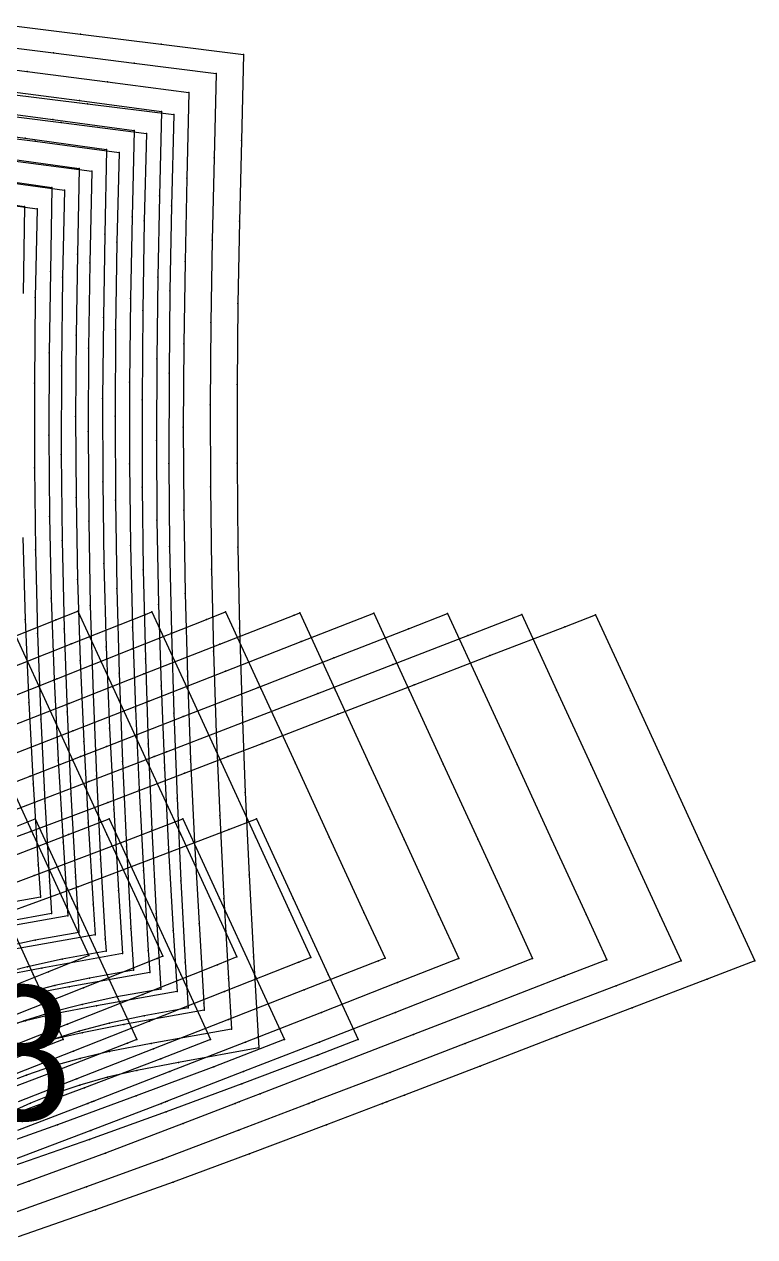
# Model space of a CAD drawing. Extents: x -2408 to 1029, y -526 to 2095.
# Drawn here: x 336.2 to 472.1, y 803.2 to 1028.5 of the extents above; entities that cross this region are included whole.
import ezdxf

# ---------------------------------------------------------------- set-up
doc = ezdxf.new("R2010")
doc.units = 0
doc.layers.add('TEXT', color=7, linetype='Continuous')

# ---------------------------------------------------------------- blocks, each defined once
blk = doc.blocks.new(' -31')
at = {"layer": '1'}
blk.add_lwpolyline([(338.4346, 1064.730689), (344.82474, 1050.852546), (351.105329, 1037.212323), (355.190239, 1028.340683), (347.677331, 1025.336233), (333.684744, 1019.743)], dxfattribs=at)
at = {"layer": '2'}
blk.add_point((355.190239, 1028.340683), dxfattribs=at)
at = {"layer": '3'}
for p in [(344.82474, 1050.852546), (351.105329, 1037.212323), (347.677331, 1025.336233)]:
    blk.add_point(p, dxfattribs=at)
blk = doc.blocks.new(' -32')
at = {"layer": '1'}
for points in [[(339.422607, 1092.373505), (345.916914, 1078.269089), (352.226522, 1064.5658), (358.538991, 1050.856301), (364.82154, 1037.211813), (368.953018, 1028.239059), (367.889338, 1027.814234), (354.172729, 1022.342552), (340.32829, 1016.828539)], [(-99.58351, 535.881365), (-84.422865, 533.652878), (-84.664211, 517.497694)], [(-84.704066, 472.179414), (-84.273397, 456.918529), (-83.613101, 441.527453), (-82.794173, 426.429278), (-81.832603, 411.349699), (-81.407175, 405.370178), (-96.403209, 402.687488)]]:
    blk.add_lwpolyline(points, dxfattribs=at)
at = {"layer": '2'}
for p in [(368.953018, 1028.239059), (-84.422865, 533.652878), (-81.407175, 405.370178)]:
    blk.add_point(p, dxfattribs=at)
at = {"layer": '3'}
for p in [(345.916914, 1078.269089), (352.226522, 1064.5658), (358.538991, 1050.856301), (364.82154, 1037.211813), (367.889338, 1027.814234), (354.172729, 1022.342552), (-84.273397, 456.918529), (-83.613101, 441.527453), (-82.794173, 426.429278), (-81.832603, 411.349699)]:
    blk.add_point(p, dxfattribs=at)
blk = doc.blocks.new(' -33')
at = {"layer": '1'}
for points in [[(335.201751, 1085.223713), (349.071618, 1090.749711), (353.139229, 1092.372131), (359.660655, 1078.208832), (365.989945, 1064.462811), (372.269339, 1050.82515), (378.545277, 1037.194993), (382.732925, 1028.100204), (379.101655, 1026.653663), (365.205599, 1021.131295), (351.214287, 1015.587585), (336.924522, 1009.942887)], [(-94.40716, 539.359567), (-79.322128, 537.190132), (-79.583214, 521.604267), (-79.803495, 506.49299), (-79.893775, 491.171975), (-79.773197, 476.059439), (-79.43103, 460.915727), (-78.87417, 445.812984), (-78.132577, 430.805671), (-77.226999, 415.564104), (-76.319799, 401.866341), (-91.323766, 399.182201)]]:
    blk.add_lwpolyline(points, dxfattribs=at)
at = {"layer": '2'}
for p in [(353.139229, 1092.372131), (382.732925, 1028.100204), (-79.322128, 537.190132), (-76.319799, 401.866341)]:
    blk.add_point(p, dxfattribs=at)
at = {"layer": '3'}
for p in [(349.071618, 1090.749711), (359.660655, 1078.208832), (365.989945, 1064.462811), (372.269339, 1050.82515), (378.545277, 1037.194993), (379.101655, 1026.653663), (365.205599, 1021.131295), (351.214287, 1015.587585), (-79.583214, 521.604267), (-79.803495, 506.49299), (-79.893775, 491.171975), (-79.773197, 476.059439), (-79.43103, 460.915727), (-78.87417, 445.812984), (-78.132577, 430.805671), (-77.226999, 415.564104)]:
    blk.add_point(p, dxfattribs=at)
blk = doc.blocks.new(' -34')
at = {"layer": '1'}
for points in [[(337.957864, 1080.777469), (351.903869, 1086.286333), (365.701351, 1091.739034), (366.924133, 1092.222443), (373.462202, 1078.023018), (379.795192, 1064.268981), (386.187455, 1050.386203), (392.45031, 1036.784463), (396.498604, 1027.992325), (394.254804, 1027.10872), (380.438332, 1021.669266), (366.443046, 1016.161306), (352.340214, 1010.61292), (338.105237, 1005.014728)], [(-89.461433, 542.872094), (-74.224463, 540.724983), (-74.515587, 524.8052), (-74.760259, 509.756211), (-74.88508, 494.636046), (-74.818567, 479.584965), (-74.54163, 464.355679), (-74.059742, 449.312221), (-73.393561, 434.278013), (-72.572019, 419.162456), (-71.643353, 404.066203), (-71.265397, 398.356552), (-86.244791, 395.676803)]]:
    blk.add_lwpolyline(points, dxfattribs=at)
at = {"layer": '2'}
for p in [(366.924133, 1092.222443), (396.498604, 1027.992325), (-74.224463, 540.724983), (-71.265397, 398.356552)]:
    blk.add_point(p, dxfattribs=at)
at = {"layer": '3'}
for p in [(365.701351, 1091.739034), (351.903869, 1086.286333), (373.462202, 1078.023018), (379.795192, 1064.268981), (386.187455, 1050.386203), (392.45031, 1036.784463), (394.254804, 1027.10872), (380.438332, 1021.669266), (366.443046, 1016.161306), (352.340214, 1010.61292), (-74.515587, 524.8052), (-74.760259, 509.756211), (-74.88508, 494.636046), (-74.818567, 479.584965), (-74.54163, 464.355679), (-74.059742, 449.312221), (-73.393561, 434.278013), (-72.572019, 419.162456), (-71.643353, 404.066203)]:
    blk.add_point(p, dxfattribs=at)
blk = doc.blocks.new(' -35')
at = {"layer": '1'}
for points in [[(334.993237, 1074.162745), (349.26085, 1079.793399), (363.240981, 1085.323904), (377.097833, 1090.818459), (380.638885, 1092.225189), (387.205448, 1077.96386), (393.559186, 1064.164754), (399.919372, 1050.351653), (406.363559, 1036.356107), (410.281296, 1027.847519), (409.069686, 1027.372956), (395.265535, 1021.968974), (381.191424, 1016.463064), (367.197694, 1010.992232), (352.979751, 1005.437899), (342.032928, 1001.165466)], [(-99.342219, 548.420462), (-84.27683, 546.351641), (-69.129224, 544.258728), (-69.437398, 528.531169), (-69.712484, 513.024848), (-69.867898, 498.02009), (-69.844079, 482.5112), (-69.621157, 467.362138), (-69.185225, 451.859265), (-68.574569, 436.754475), (-67.811545, 421.687174), (-66.930013, 406.553247), (-66.17599, 394.85302), (-81.165415, 392.171487), (-88.89632, 390.677279)]]:
    blk.add_lwpolyline(points, dxfattribs=at)
at = {"layer": '14'}
blk.add_lwpolyline([(-97.697227, 535.395233), (-82.047787, 533.223), (-82.386571, 516.780326), (-82.551145, 500.858718), (-82.553895, 485.097823), (-82.374938, 469.8937), (-81.971193, 454.307109), (-81.362613, 438.412146), (-80.623388, 423.163421), (-79.765243, 408.288339), (-79.373865, 402.294197), (-87.52615, 400.826416)], dxfattribs=at)
at = {"layer": '2'}
for p in [(380.638885, 1092.225189), (410.281296, 1027.847519), (-69.129224, 544.258728), (-82.047787, 533.223), (-79.373865, 402.294197), (-66.17599, 394.85302)]:
    blk.add_point(p, dxfattribs=at)
at = {"layer": '3'}
for p in [(377.097833, 1090.818459), (363.240981, 1085.323904), (349.26085, 1079.793399), (387.205448, 1077.96386), (393.559186, 1064.164754), (399.919372, 1050.351653), (406.363559, 1036.356107), (409.069686, 1027.372956), (395.265535, 1021.968974), (381.191424, 1016.463064), (367.197694, 1010.992232), (352.979751, 1005.437899), (-84.27683, 546.351641), (-69.437398, 528.531169), (-82.386571, 516.780326), (-69.712484, 513.024848), (-82.551145, 500.858718), (-69.867898, 498.02009), (-82.553895, 485.097823), (-69.844079, 482.5112), (-82.374938, 469.8937), (-69.621157, 467.362138), (-81.971193, 454.307109), (-69.185225, 451.859265), (-81.362613, 438.412146), (-68.574569, 436.754475), (-80.623388, 423.163421), (-67.811545, 421.687174), (-79.765243, 408.288339), (-66.930013, 406.553247), (-81.165415, 392.171487)]:
    blk.add_point(p, dxfattribs=at)
blk = doc.blocks.new(' -36')
at = {"layer": '1'}
for points in [[(337.305057, 1069.658394), (351.458665, 1075.196744), (365.447101, 1080.671039), (379.593423, 1086.207642), (393.411958, 1091.616475), (394.448357, 1092.022171), (401.017897, 1077.754366), (407.362129, 1063.975906), (413.824754, 1049.940332), (420.257502, 1035.96962), (424.01825, 1027.801971), (412.586008, 1023.315426), (398.471397, 1017.790555), (384.326717, 1012.268359), (370.267248, 1006.795088), (356.122026, 1001.307085), (355.749817, 1001.163483), (355.012627, 1000.877609), (341.959213, 995.842649)], [(-94.00935, 551.841663), (-79.127872, 549.836981), (-64.03367, 547.791557), (-64.368349, 531.78176), (-64.65812, 516.612985), (-64.847127, 501.041495), (-64.862071, 485.869791), (-64.690573, 470.664153), (-64.327088, 455.496699), (-63.784388, 440.334805), (-63.094369, 425.353161), (-62.282581, 410.275614), (-61.385978, 395.424654), (-61.120334, 391.34346), (-76.085423, 388.66629), (-83.816337, 387.172087), (-89.288583, 385.886163)]]:
    blk.add_lwpolyline(points, dxfattribs=at)
at = {"layer": '14'}
for points in [[(338.353084, 1038.945869), (344.860022, 1024.81404), (350.428886, 1012.721558), (350.4282, 1012.721252), (350.428123, 1012.721252), (338.938778, 1008.260973)], [(-92.827239, 538.886789), (-76.967788, 536.72821), (-77.324321, 520.519492), (-77.52364, 504.052251), (-77.559616, 487.596643), (-77.408975, 471.626076), (-77.022212, 455.170913), (-76.472077, 439.774649), (-75.777909, 424.510275), (-74.942438, 409.13884), (-74.293866, 398.788986), (-82.446145, 397.321223), (-88.930501, 395.917101)]]:
    blk.add_lwpolyline(points, dxfattribs=at)
at = {"layer": '2'}
for p in [(394.448357, 1092.022171), (424.01825, 1027.801971), (350.428886, 1012.721558), (-64.03367, 547.791557), (-76.967788, 536.72821), (-74.293866, 398.788986), (-61.120334, 391.34346)]:
    blk.add_point(p, dxfattribs=at)
at = {"layer": '3'}
for p in [(393.411958, 1091.616475), (379.593423, 1086.207642), (365.447101, 1080.671039), (401.017897, 1077.754366), (351.458665, 1075.196744), (407.362129, 1063.975906), (413.824754, 1049.940332), (420.257502, 1035.96962), (344.860022, 1024.81404), (412.586008, 1023.315426), (398.471397, 1017.790555), (350.428123, 1012.721252), (350.4282, 1012.721252), (384.326717, 1012.268359), (370.267248, 1006.795088), (355.012627, 1000.877609), (355.749817, 1001.163483), (356.122026, 1001.307085), (-79.127872, 549.836981), (-64.368349, 531.78176), (-77.324321, 520.519492), (-64.65812, 516.612985), (-77.52364, 504.052251), (-64.847127, 501.041495), (-77.559616, 487.596643), (-64.862071, 485.869791), (-77.408975, 471.626076), (-64.690573, 470.664153), (-77.022212, 455.170913), (-64.327088, 455.496699), (-76.472077, 439.774649), (-63.784388, 440.334805), (-75.777909, 424.510275), (-63.094369, 425.353161), (-62.282581, 410.275614), (-74.942438, 409.13884), (-82.446145, 397.321223), (-61.385978, 395.424654), (-76.085423, 388.66629), (-83.816337, 387.172087)]:
    blk.add_point(p, dxfattribs=at)
at = {"layer": '4'}
for p in [(350.428123, 1012.721252), (350.4282, 1012.721252), (355.012627, 1000.877609), (355.749817, 1001.163483)]:
    blk.add_point(p, dxfattribs=at)
blk = doc.blocks.new(' -37')
at = {"layer": '1'}
for points in [[(339.925804, 1065.318832), (352.209141, 1070.105026), (366.334854, 1075.613246), (380.618567, 1081.186494), (394.700425, 1086.683991), (408.195152, 1091.955261), (414.765191, 1077.686423), (421.105898, 1063.915629), (427.534695, 1049.953496), (433.97074, 1035.975612), (437.739906, 1027.789688), (426.242376, 1023.275826), (412.2196, 1017.787084), (398.094203, 1012.274825), (383.999994, 1006.792931), (369.796874, 1001.290442), (369.466019, 1001.163025), (368.72139, 1000.874786), (355.579303, 995.816777), (341.223809, 990.374284)], [(-89.063701, 555.317868), (-74.143777, 553.345269), (-58.940139, 551.32328), (-59.285037, 535.679771), (-59.595045, 520.52381), (-59.811099, 505.360085), (-59.872621, 490.200861), (-59.763106, 475.37357), (-59.457493, 459.743633), (-58.990666, 444.59147), (-58.371386, 429.356144), (-57.615895, 414.215875), (-56.739934, 399.142059), (-56.025076, 387.840996), (-71.006287, 385.160944), (-78.7391, 383.666296), (-84.209217, 382.38079), (-89.342939, 380.923341)]]:
    blk.add_lwpolyline(points, dxfattribs=at)
at = {"layer": '14'}
for points in [[(341.815176, 1052.421998), (345.247154, 1053.761826), (345.247154, 1053.761826), (352.069095, 1038.945869), (358.576033, 1024.81404), (364.144897, 1012.721558), (364.144325, 1012.721329), (364.144096, 1012.721252), (362.403649, 1012.046407), (348.207575, 1006.573782), (333.75007, 1001.128419)], [(-87.957676, 542.379106), (-71.887789, 540.233421), (-72.278397, 523.201596), (-72.491257, 507.370553), (-72.562175, 491.873011), (-72.462142, 475.217164), (-72.163531, 459.560689), (-71.644482, 443.086247), (-71.011885, 427.871079), (-70.23439, 412.379166), (-69.366786, 397.622468), (-69.213867, 395.283775), (-77.366151, 393.816017), (-83.850508, 392.411904), (-89.456035, 390.954197)]]:
    blk.add_lwpolyline(points, dxfattribs=at)
at = {"layer": '2'}
for p in [(408.195152, 1091.955261), (345.247154, 1053.761826), (437.739906, 1027.789688), (364.144897, 1012.721558), (-58.940139, 551.32328), (-71.887789, 540.233421), (-69.213867, 395.283775), (-56.025076, 387.840996)]:
    blk.add_point(p, dxfattribs=at)
at = {"layer": '3'}
for p in [(394.700425, 1086.683991), (380.618567, 1081.186494), (414.765191, 1077.686423), (366.334854, 1075.613246), (352.209141, 1070.105026), (421.105898, 1063.915629), (345.247154, 1053.761826), (427.534695, 1049.953496), (352.069095, 1038.945869), (433.97074, 1035.975612), (358.576033, 1024.81404), (426.242376, 1023.275826), (412.2196, 1017.787084), (362.403649, 1012.046407), (364.144096, 1012.721252), (364.144325, 1012.721329), (398.094203, 1012.274825), (348.207575, 1006.573782), (383.999994, 1006.792931), (368.72139, 1000.874786), (369.466019, 1001.163025), (369.796874, 1001.290442), (355.579303, 995.816777), (-74.143777, 553.345269), (-59.285037, 535.679771), (-72.278397, 523.201596), (-59.595045, 520.52381), (-72.491257, 507.370553), (-59.811099, 505.360085), (-72.562175, 491.873011), (-59.872621, 490.200861), (-72.462142, 475.217164), (-59.763106, 475.37357), (-59.457493, 459.743633), (-72.163531, 459.560689), (-58.990666, 444.59147), (-71.644482, 443.086247), (-58.371386, 429.356144), (-71.011885, 427.871079), (-70.23439, 412.379166), (-57.615895, 414.215875), (-56.739934, 399.142059), (-69.366786, 397.622468), (-83.850508, 392.411904), (-77.366151, 393.816017), (-78.7391, 383.666296), (-71.006287, 385.160944), (-84.209217, 382.38079)]:
    blk.add_point(p, dxfattribs=at)
at = {"layer": '4'}
for p in [(345.247154, 1053.761826), (364.144096, 1012.721252), (364.144325, 1012.721329), (368.72139, 1000.874786), (369.466019, 1001.163025)]:
    blk.add_point(p, dxfattribs=at)
blk = doc.blocks.new(' -38')
at = {"layer": '1'}
for points in [[(330.229563, 1056.311505), (344.275493, 1061.693402), (353.640518, 1065.321579), (358.500034, 1067.204314), (372.765039, 1072.74267), (386.730965, 1078.170662), (400.799045, 1083.643287), (414.682171, 1089.048539), (421.946335, 1091.878891), (428.560168, 1077.514878), (434.858011, 1063.837159), (441.268156, 1049.915563), (447.698984, 1035.949036), (451.563339, 1027.556381), (443.628077, 1024.491796), (429.626396, 1019.085496), (415.606633, 1013.673451), (401.237364, 1008.12785), (387.052649, 1002.655053), (383.181801, 1001.163559), (382.42981, 1000.871887), (372.742773, 997.141267), (358.320956, 991.658059), (344.128589, 986.416153), (329.60502, 981.207307)], [(-98.924752, 560.671467), (-83.907708, 558.768323), (-68.948437, 556.825968), (-53.847418, 554.854164), (-54.215335, 538.936708), (-54.548529, 523.451694), (-54.783795, 508.175085), (-54.869264, 492.686569), (-54.782944, 477.237345), (-54.518242, 461.750902), (-54.089488, 446.395262), (-53.50219, 430.917666), (-52.77128, 415.446312), (-51.94388, 400.436293), (-51.048263, 385.658428), (-50.963736, 384.332466), (-65.925444, 381.655884), (-73.656435, 380.161651), (-79.128596, 378.875739), (-84.261116, 377.4187), (-89.116377, 375.787959)]]:
    blk.add_lwpolyline(points, dxfattribs=at)
at = {"layer": '14'}
for points in [[(337.405313, 1045.452835), (351.437154, 1050.840185), (358.963165, 1053.761826), (358.963165, 1053.761826), (365.785106, 1038.945869), (372.292044, 1024.81404), (377.860909, 1012.721558), (377.860451, 1012.721405), (377.860107, 1012.721252), (368.60817, 1009.155058), (354.421862, 1003.75921), (340.284165, 998.532283)], [(-97.54333, 547.700324), (-82.433049, 545.787872), (-66.80779, 543.738594), (-67.209899, 527.077992), (-67.453964, 510.809829), (-67.555898, 494.735172), (-67.503692, 479.124626), (-67.25173, 462.706076), (-66.815237, 446.974547), (-66.191466, 430.540855), (-65.448873, 414.684796), (-64.616711, 399.548003), (-64.133868, 391.778603), (-72.286152, 390.310821), (-78.77051, 388.906697), (-84.37604, 387.448986), (-89.525457, 385.864846)]]:
    blk.add_lwpolyline(points, dxfattribs=at)
at = {"layer": '2'}
for p in [(421.946335, 1091.878891), (358.963165, 1053.761826), (451.563339, 1027.556381), (377.860909, 1012.721558), (-53.847418, 554.854164), (-66.80779, 543.738594), (-64.133868, 391.778603), (-50.963736, 384.332466)]:
    blk.add_point(p, dxfattribs=at)
at = {"layer": '3'}
for p in [(414.682171, 1089.048539), (400.799045, 1083.643287), (386.730965, 1078.170662), (428.560168, 1077.514878), (372.765039, 1072.74267), (358.500034, 1067.204314), (353.640518, 1065.321579), (434.858011, 1063.837159), (344.275493, 1061.693402), (358.963165, 1053.761826), (351.437154, 1050.840185), (441.268156, 1049.915563), (365.785106, 1038.945869), (447.698984, 1035.949036), (372.292044, 1024.81404), (443.628077, 1024.491796), (429.626396, 1019.085496), (377.860107, 1012.721252), (377.860451, 1012.721405), (415.606633, 1013.673451), (368.60817, 1009.155058), (401.237364, 1008.12785), (354.421862, 1003.75921), (387.052649, 1002.655053), (382.42981, 1000.871887), (383.181801, 1001.163559), (372.742773, 997.141267), (358.320956, 991.658059), (344.128589, 986.416153), (-83.907708, 558.768323), (-68.948437, 556.825968), (-82.433049, 545.787872), (-54.215335, 538.936708), (-67.209899, 527.077992), (-54.548529, 523.451694), (-67.453964, 510.809829), (-54.783795, 508.175085), (-67.555898, 494.735172), (-54.869264, 492.686569), (-67.503692, 479.124626), (-54.782944, 477.237345), (-67.25173, 462.706076), (-54.518242, 461.750902), (-66.815237, 446.974547), (-54.089488, 446.395262), (-66.191466, 430.540855), (-53.50219, 430.917666), (-65.448873, 414.684796), (-52.77128, 415.446312), (-64.616711, 399.548003), (-51.94388, 400.436293), (-72.286152, 390.310821), (-78.77051, 388.906697), (-84.37604, 387.448986), (-51.048263, 385.658428), (-65.925444, 381.655884), (-79.128596, 378.875739), (-73.656435, 380.161651), (-84.261116, 377.4187)]:
    blk.add_point(p, dxfattribs=at)
at = {"layer": '4'}
for p in [(353.640518, 1065.321579), (358.963165, 1053.761826), (377.860107, 1012.721252), (377.860451, 1012.721405), (382.42981, 1000.871887), (383.181801, 1001.163559)]:
    blk.add_point(p, dxfattribs=at)
at = {"layer": 'TEXT', "color": 7}
blk.add_text('g05-38', height=25, dxfattribs=at).set_placement((248.03, 997.74))
blk = doc.blocks.new(' -39')
at = {"layer": '1'}
for points in [[(340.954818, 1055.231175), (355.236348, 1060.664412), (367.355995, 1065.322647), (369.692615, 1066.220764), (383.822645, 1071.664578), (397.805993, 1077.056936), (411.742652, 1082.43552), (425.695749, 1087.824346), (435.741577, 1091.706848), (442.204675, 1077.670195), (448.560999, 1063.865462), (454.98593, 1049.911753), (461.418724, 1035.940935), (465.365791, 1027.368622), (453.31974, 1022.751855), (439.268951, 1017.369772), (425.216065, 1011.989858), (411.237758, 1006.641727), (397.173381, 1001.264519), (396.899414, 1001.160049), (396.109543, 1000.857925), (383.090266, 995.893118), (368.891684, 990.541382), (354.766985, 985.34326), (340.474022, 980.249385)], [(-94.000998, 564.119037), (-79.004883, 562.252142), (-64.008562, 560.340224), (-48.755493, 558.384438), (-49.133385, 542.710391), (-49.479879, 527.438725), (-49.74085, 512.102741), (-49.859498, 496.827476), (-49.822032, 481.582596), (-49.621855, 466.308197), (-49.262145, 451.036709), (-48.750325, 435.78519), (-48.097696, 420.523488), (-47.314612, 405.109559), (-46.472991, 390.238105), (-45.901623, 380.824051), (-60.845311, 378.150715), (-68.57599, 376.656565), (-74.048498, 375.37059), (-79.180812, 373.913615), (-84.036269, 372.282799), (-88.391627, 370.571777)]]:
    blk.add_lwpolyline(points, dxfattribs=at)
at = {"layer": '14'}
for points in [[(330.476915, 1037.774917), (345.080031, 1043.199982), (359.482535, 1048.671111), (372.679138, 1053.761826), (372.679138, 1053.761826), (379.501079, 1038.945869), (386.008017, 1024.81404), (391.576881, 1012.721558), (391.576118, 1012.721252), (391.57608, 1012.721252), (378.465255, 1007.694425), (364.018147, 1002.254273), (349.417778, 996.917945), (334.768619, 991.716009)], [(-92.870939, 551.185247), (-77.555531, 549.281982), (-61.727786, 547.243805), (-62.137311, 531.029687), (-62.411743, 514.366241), (-62.544907, 497.740003), (-62.52175, 481.497821), (-62.331908, 466.192142), (-61.926329, 449.617789), (-61.377146, 433.813559), (-60.688099, 417.919187), (-59.889496, 402.333824), (-59.053864, 388.273392), (-67.206148, 386.805628), (-73.690505, 385.401506), (-79.296033, 383.943789), (-84.44545, 382.359653), (-89.297355, 380.617249)]]:
    blk.add_lwpolyline(points, dxfattribs=at)
at = {"layer": '2'}
for p in [(435.741577, 1091.706848), (372.679138, 1053.761826), (465.365791, 1027.368622), (391.576881, 1012.721558), (-48.755493, 558.384438), (-61.727786, 547.243805), (-59.053864, 388.273392), (-45.901623, 380.824051)]:
    blk.add_point(p, dxfattribs=at)
at = {"layer": '3'}
for p in [(425.695749, 1087.824346), (411.742652, 1082.43552), (397.805993, 1077.056936), (442.204675, 1077.670195), (383.822645, 1071.664578), (369.692615, 1066.220764), (367.355995, 1065.322647), (448.560999, 1063.865462), (355.236348, 1060.664412), (372.679138, 1053.761826), (359.482535, 1048.671111), (454.98593, 1049.911753), (345.080031, 1043.199982), (379.501079, 1038.945869), (461.418724, 1035.940935), (386.008017, 1024.81404), (453.31974, 1022.751855), (439.268951, 1017.369772), (391.57608, 1012.721252), (391.576118, 1012.721252), (425.216065, 1011.989858), (378.465255, 1007.694425), (411.237758, 1006.641727), (364.018147, 1002.254273), (396.109543, 1000.857925), (396.899414, 1001.160049), (397.173381, 1001.264519), (349.417778, 996.917945), (383.090266, 995.893118), (368.891684, 990.541382), (354.766985, 985.34326), (-79.004883, 562.252142), (-64.008562, 560.340224), (-77.555531, 549.281982), (-49.133385, 542.710391), (-62.137311, 531.029687), (-49.479879, 527.438725), (-62.411743, 514.366241), (-49.74085, 512.102741), (-62.544907, 497.740003), (-49.859498, 496.827476), (-62.52175, 481.497821), (-49.822032, 481.582596), (-62.331908, 466.192142), (-49.621855, 466.308197), (-49.262145, 451.036709), (-61.926329, 449.617789), (-48.750325, 435.78519), (-61.377146, 433.813559), (-48.097696, 420.523488), (-60.688099, 417.919187), (-47.314612, 405.109559), (-59.889496, 402.333824), (-46.472991, 390.238105), (-73.690505, 385.401506), (-67.206148, 386.805628), (-79.296033, 383.943789), (-84.44545, 382.359653), (-68.57599, 376.656565), (-60.845311, 378.150715), (-74.048498, 375.37059), (-84.036269, 372.282799), (-79.180812, 373.913615)]:
    blk.add_point(p, dxfattribs=at)
at = {"layer": '4'}
for p in [(367.355995, 1065.322647), (372.679138, 1053.761826), (391.57608, 1012.721252), (391.576118, 1012.721252), (396.109543, 1000.857925), (396.899414, 1001.160049)]:
    blk.add_point(p, dxfattribs=at)
blk = doc.blocks.new(' -40')
at = {"layer": '1'}
for points in [[(329.77987, 1046.10865), (344.369741, 1051.415679), (358.758732, 1056.788266), (372.993793, 1062.214465), (381.072083, 1065.322571), (387.44987, 1067.776385), (401.531938, 1073.197241), (415.720887, 1078.658974), (429.808239, 1084.081371), (443.738496, 1089.443087), (449.482002, 1091.653671), (455.940904, 1077.626232), (462.290057, 1063.837118), (468.694397, 1049.928117), (475.1308, 1035.949449), (479.075012, 1027.383347), (470.208717, 1023.985631), (456.301064, 1018.656943), (442.280197, 1013.285913), (427.981922, 1007.80976), (413.906816, 1002.420398), (410.6147, 1001.161575), (409.831772, 1000.860291), (399.397524, 996.872641), (385.107798, 991.480284), (370.889052, 986.259433), (356.484973, 981.116691), (342.059538, 976.098004)], [(-88.858868, 567.542741), (-73.965148, 565.720065), (-58.966446, 563.841436), (-43.664026, 561.913757), (-44.063739, 545.963203), (-44.419946, 530.92332), (-44.698645, 515.631589), (-44.840741, 500.588115), (-44.843677, 485.987222), (-44.695851, 470.386511), (-44.401336, 455.34522), (-43.939352, 439.820551), (-43.350551, 424.78795), (-42.627892, 409.482659), (-41.816657, 394.26414), (-40.950447, 379.430905), (-40.819788, 377.319183), (-55.765857, 374.645403), (-63.497741, 373.150979), (-68.9689, 371.865275), (-74.102009, 370.408034), (-78.956683, 368.777439), (-83.312053, 367.066388), (-87.402697, 365.197137)]]:
    blk.add_lwpolyline(points, dxfattribs=at)
at = {"layer": '14'}
for points in [[(338.904251, 1035.896575), (353.179962, 1041.137101), (367.250711, 1046.424374), (381.290667, 1051.792824), (386.395149, 1053.761826), (386.395149, 1053.761826), (393.21709, 1038.945869), (399.724028, 1024.81404), (405.292892, 1012.721558), (405.292091, 1012.721252), (405.29171, 1012.7211), (397.81319, 1009.858118), (383.677561, 1004.501897), (369.600955, 999.301814), (355.373379, 994.194059), (341.103706, 989.204328)], [(-88.199091, 554.671262), (-72.678363, 552.776685), (-56.647787, 550.749016), (-57.08739, 533.820379), (-57.364602, 518.035662), (-57.518845, 502.68963), (-57.543601, 485.94302), (-57.408597, 470.474141), (-57.085031, 454.530621), (-56.629123, 439.510557), (-56.016861, 423.738739), (-55.302816, 408.380338), (-54.488636, 393.254993), (-53.973866, 384.768181), (-62.12615, 383.300422), (-68.610508, 381.896309), (-74.216036, 380.438603), (-79.365452, 378.854464), (-84.217357, 377.112041), (-88.692551, 375.251017)]]:
    blk.add_lwpolyline(points, dxfattribs=at)
at = {"layer": '2'}
for p in [(449.482002, 1091.653671), (386.395149, 1053.761826), (479.075012, 1027.383347), (405.292892, 1012.721558), (-43.664026, 561.913757), (-56.647787, 550.749016), (-53.973866, 384.768181), (-40.819788, 377.319183)]:
    blk.add_point(p, dxfattribs=at)
at = {"layer": '3'}
for p in [(443.738496, 1089.443087), (429.808239, 1084.081371), (415.720887, 1078.658974), (455.940904, 1077.626232), (401.531938, 1073.197241), (387.44987, 1067.776385), (381.072083, 1065.322571), (462.290057, 1063.837118), (372.993793, 1062.214465), (358.758732, 1056.788266), (386.395149, 1053.761826), (344.369741, 1051.415679), (381.290667, 1051.792824), (468.694397, 1049.928117), (367.250711, 1046.424374), (353.179962, 1041.137101), (393.21709, 1038.945869), (475.1308, 1035.949449), (399.724028, 1024.81404), (470.208717, 1023.985631), (456.301064, 1018.656943), (405.29171, 1012.7211), (405.292091, 1012.721252), (442.280197, 1013.285913), (397.81319, 1009.858118), (427.981922, 1007.80976), (383.677561, 1004.501897), (409.831772, 1000.860291), (410.6147, 1001.161575), (413.906816, 1002.420398), (369.600955, 999.301814), (399.397524, 996.872641), (355.373379, 994.194059), (385.107798, 991.480284), (370.889052, 986.259433), (356.484973, 981.116691), (-73.965148, 565.720065), (-58.966446, 563.841436), (-72.678363, 552.776685), (-44.063739, 545.963203), (-57.08739, 533.820379), (-44.419946, 530.92332), (-57.364602, 518.035662), (-44.698645, 515.631589), (-57.518845, 502.68963), (-44.840741, 500.588115), (-57.543601, 485.94302), (-44.843677, 485.987222), (-57.408597, 470.474141), (-44.695851, 470.386511), (-44.401336, 455.34522), (-57.085031, 454.530621), (-56.629123, 439.510557), (-43.939352, 439.820551), (-56.016861, 423.738739), (-43.350551, 424.78795), (-55.302816, 408.380338), (-42.627892, 409.482659), (-54.488636, 393.254993), (-41.816657, 394.26414), (-62.12615, 383.300422), (-68.610508, 381.896309), (-79.365452, 378.854464), (-74.216036, 380.438603), (-40.950447, 379.430905), (-84.217357, 377.112041), (-55.765857, 374.645403), (-68.9689, 371.865275), (-63.497741, 373.150979), (-74.102009, 370.408034), (-78.956683, 368.777439), (-83.312053, 367.066388)]:
    blk.add_point(p, dxfattribs=at)
at = {"layer": '4'}
for p in [(381.072083, 1065.322571), (386.395149, 1053.761826), (405.29171, 1012.7211), (405.292091, 1012.721252), (409.831772, 1000.860291), (410.6147, 1001.161575)]:
    blk.add_point(p, dxfattribs=at)

msp = doc.modelspace()

# ---------------------------------------------------------------- block references
at = {"layer": '1'}
for name, p in [(' -32', (420.69429, 460.98861)), (' -34', (420.69429, 460.98861)), (' -36', (420.69429, 460.98861)), (' -38', (420.69429, 460.98861)), (' -33', (420.69429, 460.98861)), (' -35', (420.69429, 460.98861)), (' -37', (420.69429, 460.98861)), (' -39', (420.69429, 460.98861)), (' -40', (420.69429, 460.98861)), (' -32', (-6.918598, -172.870121)), (' -38', (-6.951881, -172.870051)), (' -36', (-6.940789, -172.870126)), (' -34', (-6.929678, -172.869999)), (' -39', (-6.957418, -172.869929)), (' -37', (-6.946326, -172.869989)), (' -35', (-6.935229, -172.87)), (' -33', (-6.924133, -172.870029)), (' -40', (-6.962963, -172.869906)), (' -31', (-6.913053, -172.870221))]:
    msp.add_blockref(name, p, dxfattribs=at)

doc.saveas('drawing.dxf')
